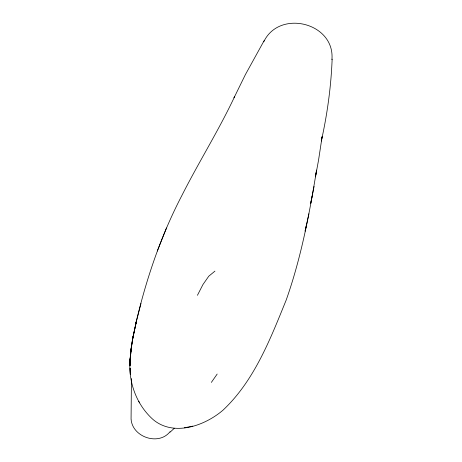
<?xml version="1.0" encoding="UTF-8"?>
<svg xmlns="http://www.w3.org/2000/svg" width="462" height="462" viewBox="0 0 462 462"><rect width="100%" height="100%" fill="white"/><g stroke="black" fill="none" stroke-linecap="round" stroke-linejoin="round"><path stroke-width="0.69" d="M131.069 419.161L131.433 378.58M332.138 59.148C331.069 86.677 327.321 113.999 321.35 140.881M130.492 356.156C127.287 379.394 135.551 404.042 153.257 419.698C173.885 436.838 204.793 425.773 222.979 410.192C254.377 380.711 270.322 339.033 286.226 299.977C301.068 257.946 309.43 213.946 316.58 170.062L315.465 176.859L318.549 160.152L322.141 136.567L321.333 140.939M130.706 354.1L130.994 351.368M131.208 349.318L131.427 347.262L131.196 349.416M130.503 355.873L129.914 361.625L130.047 365.748M130.659 354.435L130.965 351.57M331.918 59.667C335.187 22.753 279.348 8.859 263.762 41.788M312.029 196.598L310.689 203.442L314.079 186.434M136.388 321.361L132.513 339.605L130.59 352.899L129.862 364.506L130.833 350.098L132.998 336.786L136.388 321.361L132.513 339.605L132.998 336.786L130.59 352.899L130.833 350.098L129.914 361.625L130.059 365.939M306.733 223.625L305.116 231.139L308.922 213.785M140.979 303.494L135.609 324.376C145.952 279.984 160.591 236.4 181.676 195.911C198.608 162.364 218.676 130.486 234.69 96.46L234.026 97.788L245.409 74.573L264.154 40.616M157.305 251.028L166.493 227.962M197.424 295.316L202.957 284.54L208.772 276.207L214.951 271.119M211.353 382.409L217.175 374.053M170.033 431.704C158.83 445.974 132.715 437.306 131.116 419.548M174.278 428.314L170.103 432.166M184.361 427.783L192.798 426.131M138.762 401.316L139.547 402.864M130.134 368.099L130.342 374.682L130.14 368.497"/></g></svg>
